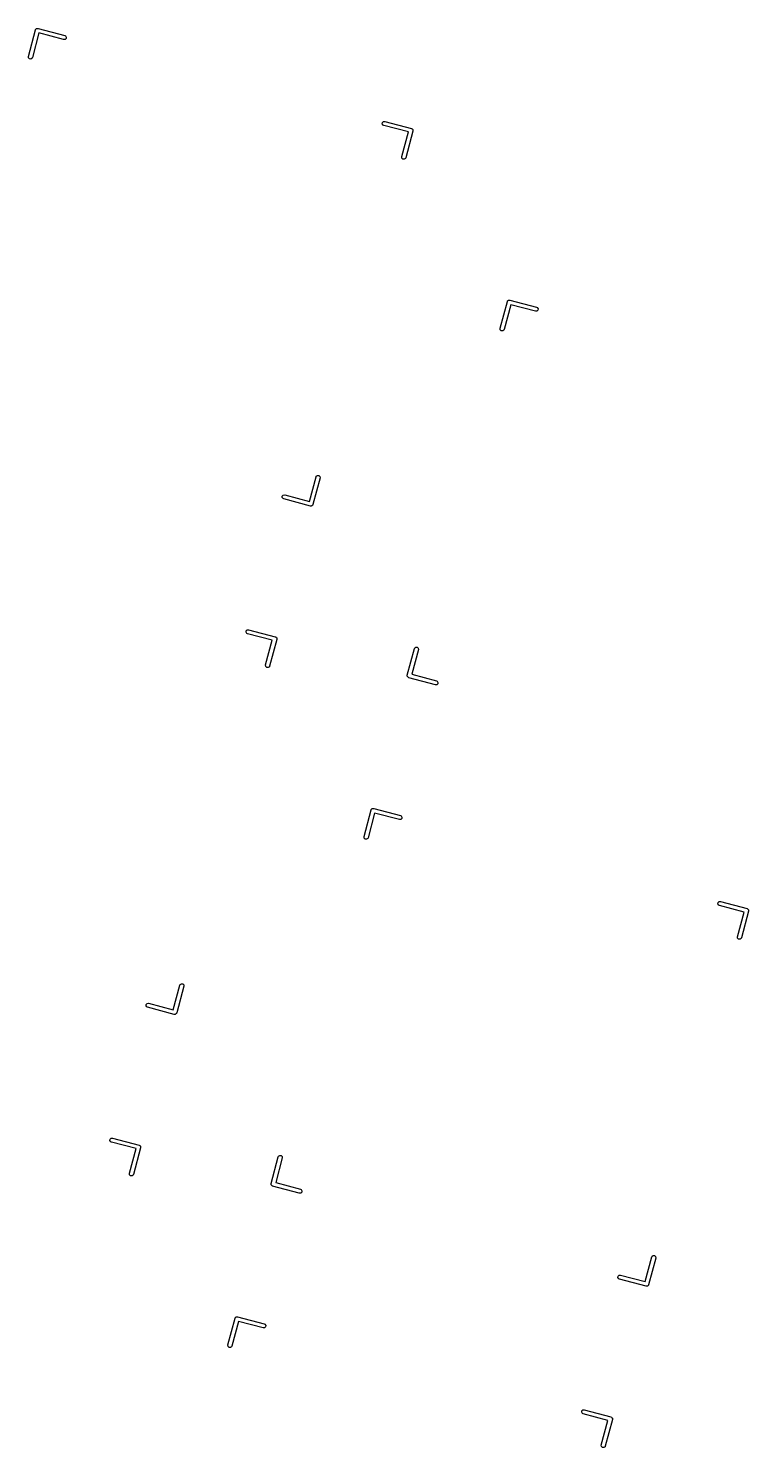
# Model space of a CAD drawing. Extents: x 44 to 268, y -129 to -26.
# Drawn here: x 98.2 to 124.3, y -77.6 to -26.2 of the extents above; entities that cross this region are included whole.
import ezdxf

# ---------------------------------------------------------------- set-up
doc = ezdxf.new("R2010")
doc.units = 0
doc.layers.add('BLACK', color=7, linetype='CONTINUOUS')

msp = doc.modelspace()

# ---------------------------------------------------------------- linework, layer by layer
at = {"layer": 'BLACK', "linetype": 'CONTINUOUS'}
for p, q in [((98.2403, -27.2225), (98.4991, -26.2565)), ((98.6246, -26.3678), (98.3852, -27.2613)), ((98.4991, -26.2565), (98.5033, -26.2476)), ((98.5033, -26.2476), (98.5036, -26.2443)), ((98.5036, -26.2443), (98.5059, -26.2419)), ((98.5059, -26.2419), (98.5101, -26.2329)), ((98.5101, -26.2329), (98.5261, -26.2218)), ((98.5261, -26.2218), (98.5398, -26.208)), ((98.5398, -26.208), (98.5466, -26.2074)), ((98.5466, -26.2074), (98.5521, -26.2035)), ((98.5521, -26.2035), (98.5715, -26.2052)), ((98.5715, -26.2052), (98.5909, -26.2035)), ((98.5909, -26.2035), (99.5569, -26.4623)), ((99.518, -26.6072), (98.6246, -26.3678)), ((99.5692, -26.6027), (99.518, -26.6072)), ((99.5569, -26.4623), (99.5805, -26.4733)), ((99.6054, -26.5665), (99.5692, -26.6027)), ((99.5805, -26.4733), (99.6099, -26.5154)), ((99.6099, -26.5154), (99.6054, -26.5665)), ((98.2447, -27.2736), (98.2403, -27.2225)), ((98.281, -27.3098), (98.2447, -27.2736)), ((98.3321, -27.3143), (98.281, -27.3098)), ((98.3742, -27.2849), (98.3321, -27.3143)), ((98.3852, -27.2613), (98.3742, -27.2849)), ((111.056, -29.66), (111.061, -29.6089)), ((111.086, -29.702), (111.056, -29.66)), ((111.061, -29.6089), (111.097, -29.5726)), ((111.109, -29.713), (111.086, -29.702)), ((111.097, -29.5726), (111.148, -29.5682)), ((112.003, -29.9524), (111.109, -29.713)), ((111.148, -29.5682), (112.114, -29.827)), ((111.763, -30.8459), (112.003, -29.9524)), ((112.167, -29.9188), (111.908, -30.8848)), ((112.114, -29.827), (112.123, -29.8312)), ((112.123, -29.8312), (112.126, -29.8314)), ((112.126, -29.8314), (112.129, -29.8338)), ((112.129, -29.8338), (112.138, -29.838)), ((112.138, -29.838), (112.149, -29.8539)), ((112.149, -29.8539), (112.162, -29.8677)), ((112.162, -29.8677), (112.163, -29.8745)), ((112.163, -29.8745), (112.167, -29.88)), ((112.167, -29.88), (112.165, -29.8994)), ((112.165, -29.8994), (112.167, -29.9188)), ((111.768, -30.897), (111.763, -30.8459)), ((111.804, -30.9333), (111.768, -30.897)), ((111.855, -30.9378), (111.804, -30.9333)), ((111.897, -30.9084), (111.855, -30.9378)), ((111.908, -30.8848), (111.897, -30.9084)), ((115.326, -37.0599), (115.585, -36.0939)), ((115.711, -36.2052), (115.471, -37.0987)), ((115.585, -36.0939), (115.589, -36.085)), ((115.589, -36.085), (115.59, -36.0817)), ((115.59, -36.0817), (115.592, -36.0793)), ((115.592, -36.0793), (115.596, -36.0703)), ((115.596, -36.0703), (115.612, -36.0592)), ((115.612, -36.0592), (115.626, -36.0454)), ((115.626, -36.0454), (115.633, -36.0448)), ((115.633, -36.0448), (115.638, -36.0409)), ((115.638, -36.0409), (115.658, -36.0426)), ((115.658, -36.0426), (115.677, -36.0409)), ((115.677, -36.0409), (116.643, -36.2997)), ((116.604, -36.4446), (115.711, -36.2052)), ((116.655, -36.4401), (116.604, -36.4446)), ((116.643, -36.2997), (116.667, -36.3107)), ((116.692, -36.4039), (116.655, -36.4401)), ((116.667, -36.3107), (116.696, -36.3528)), ((116.696, -36.3528), (116.692, -36.4039)), ((115.331, -37.111), (115.326, -37.0599)), ((115.367, -37.1473), (115.331, -37.111)), ((115.418, -37.1517), (115.367, -37.1473)), ((115.46, -37.1223), (115.418, -37.1517)), ((115.471, -37.0987), (115.46, -37.1223)), ((108.418, -43.3305), (108.657, -42.437)), ((108.802, -42.4759), (108.543, -43.4418)), ((108.657, -42.437), (108.668, -42.4134)), ((108.668, -42.4134), (108.71, -42.384)), ((108.71, -42.384), (108.762, -42.3885)), ((108.762, -42.3885), (108.798, -42.4248)), ((108.798, -42.4248), (108.802, -42.4759)), ((107.433, -43.183), (107.437, -43.1319)), ((107.437, -43.1319), (107.473, -43.0956)), ((107.473, -43.0956), (107.525, -43.0911)), ((107.525, -43.0911), (108.418, -43.3305)), ((107.462, -43.225), (107.433, -43.183)), ((107.486, -43.236), (107.462, -43.225)), ((108.452, -43.4948), (107.486, -43.236)), ((108.471, -43.4931), (108.452, -43.4948)), ((108.49, -43.4948), (108.471, -43.4931)), ((108.496, -43.4909), (108.49, -43.4948)), ((108.503, -43.4903), (108.496, -43.4909)), ((108.517, -43.4766), (108.503, -43.4903)), ((108.532, -43.4654), (108.517, -43.4766)), ((108.537, -43.4564), (108.532, -43.4654)), ((108.539, -43.4541), (108.537, -43.4564)), ((108.543, -43.4418), (108.539, -43.4508)), ((108.539, -43.4508), (108.539, -43.4541)), ((106.126, -48.0609), (106.13, -48.0098)), ((106.155, -48.1029), (106.126, -48.0609)), ((106.13, -48.0098), (106.166, -47.9735)), ((106.179, -48.1139), (106.155, -48.1029)), ((106.166, -47.9735), (106.217, -47.969)), ((107.072, -48.3533), (106.179, -48.1139)), ((106.217, -47.969), (107.183, -48.2279)), ((107.183, -48.2279), (107.192, -48.232)), ((107.192, -48.232), (107.196, -48.2323)), ((107.196, -48.2323), (107.198, -48.2347)), ((107.198, -48.2347), (107.207, -48.2389)), ((107.207, -48.2389), (107.218, -48.2548)), ((107.218, -48.2548), (107.232, -48.2686)), ((107.232, -48.2686), (107.233, -48.2753)), ((107.233, -48.2753), (107.236, -48.2809)), ((107.236, -48.2809), (107.235, -48.3003)), ((106.833, -49.2468), (107.072, -48.3533)), ((107.236, -48.3197), (106.978, -49.2856)), ((107.235, -48.3003), (107.236, -48.3197)), ((111.962, -49.6169), (112.221, -48.651)), ((112.365, -48.6898), (112.126, -49.5833)), ((112.221, -48.651), (112.232, -48.6274)), ((112.232, -48.6274), (112.274, -48.5979)), ((112.274, -48.5979), (112.325, -48.6024)), ((112.325, -48.6024), (112.361, -48.6387)), ((112.361, -48.6387), (112.365, -48.6898)), ((106.837, -49.2979), (106.833, -49.2468)), ((106.873, -49.3342), (106.837, -49.2979)), ((106.967, -49.3092), (106.925, -49.3387)), ((106.978, -49.2856), (106.967, -49.3092)), ((106.925, -49.3387), (106.873, -49.3342)), ((111.963, -49.6363), (111.962, -49.6169)), ((111.962, -49.6557), (111.963, -49.6363)), ((111.966, -49.6613), (111.962, -49.6557)), ((111.966, -49.668), (111.966, -49.6613)), ((111.98, -49.6818), (111.966, -49.668)), ((111.991, -49.6978), (111.98, -49.6818)), ((112, -49.7019), (111.991, -49.6978)), ((112.002, -49.7043), (112, -49.7019)), ((112.006, -49.7046), (112.002, -49.7043)), ((112.015, -49.7088), (112.006, -49.7046)), ((112.981, -49.9676), (112.015, -49.7088)), ((112.126, -49.5833), (113.019, -49.8227)), ((113.019, -49.8227), (113.043, -49.8337)), ((113.032, -49.9631), (112.981, -49.9676)), ((113.068, -49.9268), (113.032, -49.9631)), ((113.043, -49.8337), (113.073, -49.8757)), ((113.073, -49.8757), (113.068, -49.9268)), ((110.682, -54.46), (110.695, -54.4463)), ((110.695, -54.4463), (110.702, -54.4457)), ((110.702, -54.4457), (110.708, -54.4418)), ((110.708, -54.4418), (110.727, -54.4435)), ((110.727, -54.4435), (110.747, -54.4418)), ((110.747, -54.4418), (111.712, -54.7006)), ((110.396, -55.4608), (110.655, -54.4948)), ((110.78, -54.6061), (110.541, -55.4996)), ((110.655, -54.4948), (110.659, -54.4859)), ((110.659, -54.4825), (110.662, -54.4802)), ((110.659, -54.4859), (110.659, -54.4825)), ((110.662, -54.4802), (110.666, -54.4712)), ((110.666, -54.4712), (110.682, -54.46)), ((111.674, -54.8455), (110.78, -54.6061)), ((111.725, -54.841), (111.674, -54.8455)), ((111.712, -54.7006), (111.736, -54.7116)), ((111.761, -54.8048), (111.725, -54.841)), ((111.736, -54.7116), (111.765, -54.7537)), ((111.765, -54.7537), (111.761, -54.8048)), ((110.4, -55.5119), (110.396, -55.4608)), ((110.437, -55.5481), (110.4, -55.5119)), ((110.488, -55.5526), (110.437, -55.5481)), ((110.53, -55.5232), (110.488, -55.5526)), ((110.541, -55.4996), (110.53, -55.5232)), ((123.212, -57.8983), (123.216, -57.8472)), ((123.241, -57.9403), (123.212, -57.8983)), ((123.216, -57.8472), (123.252, -57.8109)), ((123.265, -57.9513), (123.241, -57.9403)), ((123.252, -57.8109), (123.304, -57.8064)), ((124.158, -58.1907), (123.265, -57.9513)), ((123.304, -57.8064), (124.269, -58.0653)), ((123.919, -59.0842), (124.158, -58.1907)), ((124.323, -58.1571), (124.064, -59.123)), ((124.269, -58.0653), (124.278, -58.0694)), ((124.278, -58.0694), (124.282, -58.0697)), ((124.282, -58.0697), (124.284, -58.0721)), ((124.284, -58.0721), (124.293, -58.0763)), ((124.293, -58.0763), (124.304, -58.0922)), ((124.304, -58.0922), (124.318, -58.106)), ((124.318, -58.106), (124.319, -58.1128)), ((124.319, -58.1128), (124.323, -58.1183)), ((124.323, -58.1183), (124.321, -58.1377)), ((124.321, -58.1377), (124.323, -58.1571)), ((123.923, -59.1353), (123.919, -59.0842)), ((123.96, -59.1716), (123.923, -59.1353)), ((124.011, -59.1761), (123.96, -59.1716)), ((124.053, -59.1467), (124.011, -59.1761)), ((124.064, -59.123), (124.053, -59.1467)), ((103.487, -61.7314), (103.727, -60.8379)), ((103.872, -60.8767), (103.613, -61.8427)), ((103.727, -60.8379), (103.738, -60.8143)), ((103.738, -60.8143), (103.78, -60.7849)), ((103.78, -60.7849), (103.831, -60.7894)), ((103.831, -60.7894), (103.867, -60.8256)), ((103.867, -60.8256), (103.872, -60.8767)), ((102.502, -61.5839), (102.507, -61.5327)), ((102.532, -61.6259), (102.502, -61.5839)), ((102.507, -61.5327), (102.543, -61.4965)), ((102.555, -61.6369), (102.532, -61.6259)), ((102.543, -61.4965), (102.594, -61.492)), ((103.521, -61.8957), (102.555, -61.6369)), ((102.594, -61.492), (103.487, -61.7314)), ((103.541, -61.894), (103.521, -61.8957)), ((103.56, -61.8957), (103.541, -61.894)), ((103.565, -61.8918), (103.56, -61.8957)), ((103.572, -61.8912), (103.565, -61.8918)), ((103.586, -61.8775), (103.572, -61.8912)), ((103.602, -61.8663), (103.586, -61.8775)), ((103.606, -61.8573), (103.602, -61.8663)), ((103.608, -61.855), (103.606, -61.8573)), ((103.609, -61.8516), (103.608, -61.855)), ((103.613, -61.8427), (103.609, -61.8516)), ((101.195, -66.4618), (101.2, -66.4107)), ((101.225, -66.5038), (101.195, -66.4618)), ((101.2, -66.4107), (101.236, -66.3744)), ((101.248, -66.5148), (101.225, -66.5038)), ((101.236, -66.3744), (101.287, -66.3699)), ((102.142, -66.7542), (101.248, -66.5148)), ((101.287, -66.3699), (102.253, -66.6287)), ((101.902, -67.6477), (102.142, -66.7542)), ((102.306, -66.7206), (102.047, -67.6865)), ((102.253, -66.6287), (102.262, -66.6329)), ((102.262, -66.6329), (102.265, -66.6332)), ((102.265, -66.6332), (102.268, -66.6356)), ((102.268, -66.6356), (102.277, -66.6398)), ((102.277, -66.6398), (102.288, -66.6557)), ((102.288, -66.6557), (102.301, -66.6695)), ((102.301, -66.6695), (102.302, -66.6762)), ((102.302, -66.6762), (102.306, -66.6818)), ((102.306, -66.6818), (102.304, -66.7012)), ((102.304, -66.7012), (102.306, -66.7206)), ((107.031, -68.0178), (107.29, -67.0519)), ((107.435, -67.0907), (107.196, -67.9842)), ((107.29, -67.0519), (107.301, -67.0283)), ((107.301, -67.0283), (107.343, -66.9988)), ((107.343, -66.9988), (107.394, -67.0033)), ((107.394, -67.0033), (107.43, -67.0396)), ((107.43, -67.0396), (107.435, -67.0907)), ((101.907, -67.6988), (101.902, -67.6477)), ((101.943, -67.7351), (101.907, -67.6988)), ((101.994, -67.7396), (101.943, -67.7351)), ((102.036, -67.7101), (101.994, -67.7396)), ((102.047, -67.6865), (102.036, -67.7101)), ((107.033, -68.0372), (107.031, -68.0178)), ((107.031, -68.0566), (107.033, -68.0372)), ((107.035, -68.0622), (107.031, -68.0566)), ((107.036, -68.0689), (107.035, -68.0622)), ((107.049, -68.0827), (107.036, -68.0689)), ((107.061, -68.0986), (107.049, -68.0827)), ((107.07, -68.1028), (107.061, -68.0986)), ((107.072, -68.1052), (107.07, -68.1028)), ((107.075, -68.1055), (107.072, -68.1052)), ((107.084, -68.1096), (107.075, -68.1055)), ((108.05, -68.3685), (107.084, -68.1096)), ((107.196, -67.9842), (108.089, -68.2236)), ((108.089, -68.2236), (108.113, -68.2346)), ((108.113, -68.2346), (108.142, -68.2766)), ((108.142, -68.2766), (108.138, -68.3277)), ((108.101, -68.364), (108.05, -68.3685)), ((108.138, -68.3277), (108.101, -68.364)), ((120.574, -71.5688), (120.813, -70.6753)), ((120.958, -70.7142), (120.699, -71.6801)), ((120.813, -70.6753), (120.824, -70.6517)), ((120.824, -70.6517), (120.866, -70.6223)), ((120.866, -70.6223), (120.917, -70.6268)), ((120.917, -70.6268), (120.953, -70.663)), ((120.953, -70.663), (120.958, -70.7142)), ((119.588, -71.4213), (119.593, -71.3702)), ((119.593, -71.3702), (119.629, -71.3339)), ((119.629, -71.3339), (119.68, -71.3294)), ((119.68, -71.3294), (120.574, -71.5688)), ((119.618, -71.4633), (119.588, -71.4213)), ((119.641, -71.4743), (119.618, -71.4633)), ((120.607, -71.7331), (119.641, -71.4743)), ((120.627, -71.7314), (120.607, -71.7331)), ((120.646, -71.7331), (120.627, -71.7314)), ((120.652, -71.7292), (120.646, -71.7331)), ((120.658, -71.7286), (120.652, -71.7292)), ((120.672, -71.7149), (120.658, -71.7286)), ((120.688, -71.7037), (120.672, -71.7149)), ((120.692, -71.6947), (120.688, -71.7037)), ((120.695, -71.6924), (120.692, -71.6947)), ((120.699, -71.6801), (120.695, -71.689)), ((120.695, -71.689), (120.695, -71.6924)), ((105.465, -73.8616), (105.724, -72.8957)), ((105.724, -72.8957), (105.728, -72.8868)), ((105.728, -72.8868), (105.729, -72.8834)), ((105.729, -72.8834), (105.731, -72.8811)), ((105.731, -72.8811), (105.735, -72.8721)), ((105.735, -72.8721), (105.751, -72.8609)), ((105.751, -72.8609), (105.765, -72.8472)), ((105.765, -72.8472), (105.772, -72.8466)), ((105.772, -72.8466), (105.777, -72.8427)), ((105.777, -72.8427), (105.797, -72.8444)), ((105.797, -72.8444), (105.816, -72.8427)), ((105.816, -72.8427), (106.782, -73.1015)), ((105.85, -73.007), (105.61, -73.9005)), ((106.743, -73.2464), (105.85, -73.007)), ((106.794, -73.2419), (106.743, -73.2464)), ((106.782, -73.1015), (106.806, -73.1125)), ((106.831, -73.2056), (106.794, -73.2419)), ((106.806, -73.1125), (106.835, -73.1545)), ((106.835, -73.1545), (106.831, -73.2056)), ((105.47, -73.9128), (105.465, -73.8616)), ((105.506, -73.949), (105.47, -73.9128)), ((105.557, -73.9535), (105.506, -73.949)), ((105.599, -73.9241), (105.557, -73.9535)), ((105.61, -73.9005), (105.599, -73.9241)), ((118.281, -76.2992), (118.286, -76.2481)), ((118.311, -76.3412), (118.281, -76.2992)), ((118.286, -76.2481), (118.322, -76.2118)), ((118.334, -76.3522), (118.311, -76.3412)), ((118.322, -76.2118), (118.373, -76.2073)), ((119.228, -76.5916), (118.334, -76.3522)), ((118.373, -76.2073), (119.339, -76.4662)), ((119.339, -76.4662), (119.348, -76.4703)), ((119.348, -76.4703), (119.351, -76.4706)), ((119.351, -76.4706), (119.354, -76.473)), ((119.354, -76.473), (119.363, -76.4772)), ((119.363, -76.4772), (119.374, -76.4931)), ((119.374, -76.4931), (119.388, -76.5069)), ((119.388, -76.5069), (119.388, -76.5136)), ((119.388, -76.5136), (119.392, -76.5192)), ((119.392, -76.5192), (119.39, -76.5386)), ((119.39, -76.5386), (119.392, -76.558)), ((118.988, -77.4851), (119.228, -76.5916)), ((119.392, -76.558), (119.133, -77.5239)), ((118.993, -77.5362), (118.988, -77.4851)), ((119.029, -77.5725), (118.993, -77.5362)), ((119.08, -77.577), (119.029, -77.5725)), ((119.122, -77.5475), (119.08, -77.577)), ((119.133, -77.5239), (119.122, -77.5475))]:
    msp.add_line(p, q, dxfattribs=at)

doc.saveas('drawing.dxf')
